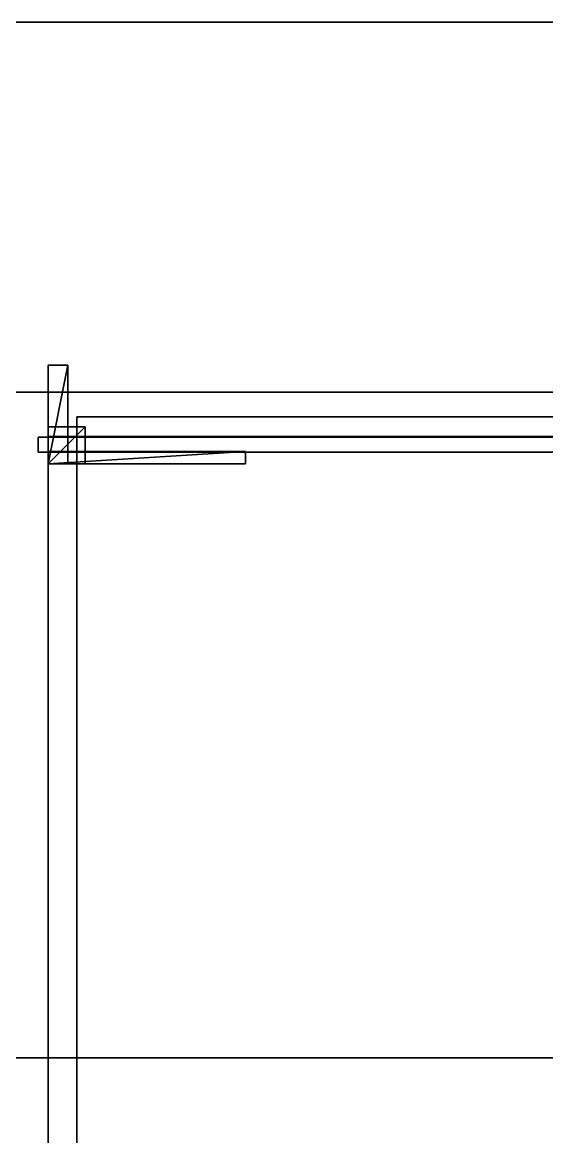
# Model space of a CAD drawing. Extents: x 0 to 6014, y -2463 to 0.
# Drawn here: x 3459.6 to 3672.1, y -461.9 to -10 of the extents above; entities that cross this region are included whole.
import ezdxf

# ---------------------------------------------------------------- set-up
doc = ezdxf.new("R2010")
doc.units = 0
for name, color, linetype in [('LAYER0', 7, 'CONTINUOUS'), ('LAYER1', 7, 'CONTINUOUS'), ('LAYER100', 7, 'CONTINUOUS'), ('LAYER101', 7, 'CONTINUOUS'), ('LAYER102', 7, 'CONTINUOUS'), ('LAYER104', 2, 'CONTINUOUS'), ('LAYER105', 7, 'CONTINUOUS'), ('LAYER106', 253, 'CONTINUOUS'), ('LAYER107', 253, 'CONTINUOUS'), ('LAYER108', 253, 'CONTINUOUS'), ('LAYER109', 253, 'CONTINUOUS'), ('LAYER110', 253, 'CONTINUOUS'), ('LAYER111', 253, 'CONTINUOUS'), ('LAYER289', 34, 'CONTINUOUS'), ('LAYER423', 7, 'CONTINUOUS'), ('LAYER566', 7, 'CONTINUOUS'), ('LAYER98', 7, 'CONTINUOUS'), ('LAYER99', 7, 'CONTINUOUS')]:
    doc.layers.add(name, color=color, linetype=linetype)

msp = doc.modelspace()

# ---------------------------------------------------------------- linework, layer by layer
at = {"layer": 'LAYER0'}
for points, invisible_edges in [([(4585, -10), (1510, -275), (1510, -10), (4585, -10)], 1), ([(1510, -275), (4585, -10), (2107, -1850), (1510, -275)], 7), ([(1510, -10, 5), (4585, -10), (1510, -10), (1510, -10, 5)], 1), ([(4585, -10), (1510, -10, 5), (4585, -10, 5), (4585, -10)], 1), ([(1510, -10, 5), (2107, -1850, 5), (4585, -10, 5), (1510, -10, 5)], 3), ([(2107, -1850), (4585, -10), (2107, -2463), (2107, -1850)], 3), ([(2107, -2463), (4585, -10), (4585, -650), (2107, -2463)], 5), ([(4585, -10, 5), (2107, -1850, 5), (4585, -650, 5), (4585, -10, 5)], 3)]:
    msp.add_3dface(points, dxfattribs=dict(at, invisible_edges=invisible_edges))
at = {"layer": 'LAYER1'}
for points, invisible_edges in [([(1658, -160, 5), (1508, -10, 5), (4578, -10, 5), (1658, -160, 5)], 5), ([(1508, -10, 2554), (4578, -10, 5), (1508, -10, 5), (1508, -10, 2554)], 1), ([(4578, -10, 5), (1508, -10, 2554), (4578, -10, 2554), (4578, -10, 5)], 1), ([(1658, -160, 5), (4578, -10, 5), (4428, -160, 5), (1658, -160, 5)], 3), ([(4428, -160, 2554), (1658, -160, 5), (4428, -160, 5), (4428, -160, 2554)], 1), ([(1658, -160, 5), (4428, -160, 2554), (1658, -160, 2554), (1658, -160, 5)], 1)]:
    msp.add_3dface(points, dxfattribs=dict(at, invisible_edges=invisible_edges))
at = {"layer": 'LAYER100', "invisible_edges": 1}
for points in [[(4374, -160, 1906), (3470, -630, 1906), (3470, -160, 1906), (4374, -160, 1906)], [(3470, -630, 1906), (4374, -160, 1906), (4374, -630, 1906), (3470, -630, 1906)], [(3470, -160, 1924), (3470, -630, 1906), (3470, -630, 1924), (3470, -160, 1924)], [(3470, -630, 1906), (3470, -160, 1924), (3470, -160, 1906), (3470, -630, 1906)], [(3470, -160, 1924), (4374, -160, 1906), (3470, -160, 1906), (3470, -160, 1924)], [(4374, -160, 1906), (3470, -160, 1924), (4374, -160, 1924), (4374, -160, 1906)], [(4374, -630, 1924), (3470, -160, 1924), (3470, -630, 1924), (4374, -630, 1924)], [(3470, -160, 1924), (4374, -630, 1924), (4374, -160, 1924), (3470, -160, 1924)]]:
    msp.add_3dface(points, dxfattribs=at)
at = {"layer": 'LAYER101', "invisible_edges": 1}
for points in [[(3466, -178.3, 1920), (4378, -178.3, 2370), (4378, -178.3, 1920), (3466, -178.3, 1920)], [(4378, -178.3, 2370), (3466, -178.3, 1920), (3466, -178.3, 2370), (4378, -178.3, 2370)], [(3466, -184.3, 2370), (4378, -178.3, 2370), (3466, -178.3, 2370), (3466, -184.3, 2370)], [(4378, -178.3, 2370), (3466, -184.3, 2370), (4378, -184.3, 2370), (4378, -178.3, 2370)], [(3466, -178.3, 1920), (3466, -184.3, 2370), (3466, -178.3, 2370), (3466, -178.3, 1920)], [(3466, -184.3, 2370), (3466, -178.3, 1920), (3466, -184.3, 1920), (3466, -184.3, 2370)], [(4378, -184.3, 1920), (3466, -178.3, 1920), (4378, -178.3, 1920), (4378, -184.3, 1920)], [(3466, -178.3, 1920), (4378, -184.3, 1920), (3466, -184.3, 1920), (3466, -178.3, 1920)], [(3466, -184.3, 2370), (4378, -184.3, 1920), (4378, -184.3, 2370), (3466, -184.3, 2370)], [(4378, -184.3, 1920), (3466, -184.3, 2370), (3466, -184.3, 1920), (4378, -184.3, 1920)]]:
    msp.add_3dface(points, dxfattribs=at)
at = {"layer": 'LAYER102', "invisible_edges": 1}
for points in [[(3452, -160, 1905), (3470, -630, 1905), (3452, -630, 1905), (3452, -160, 1905)], [(3470, -630, 1905), (3452, -160, 1905), (3470, -160, 1905), (3470, -630, 1905)], [(3470, -160, 2385), (3452, -630, 2385), (3470, -630, 2385), (3470, -160, 2385)], [(3452, -630, 2385), (3470, -160, 2385), (3452, -160, 2385), (3452, -630, 2385)], [(3452, -160, 1905), (3470, -160, 2385), (3470, -160, 1905), (3452, -160, 1905)], [(3470, -160, 2385), (3452, -160, 1905), (3452, -160, 2385), (3470, -160, 2385)], [(3470, -160, 2385), (3470, -630, 1905), (3470, -160, 1905), (3470, -160, 2385)], [(3470, -630, 1905), (3470, -160, 2385), (3470, -630, 2385), (3470, -630, 1905)]]:
    msp.add_3dface(points, dxfattribs=at)
at = {"layer": 'LAYER104'}
for points in [[(3550, -189, 2343), (3550, -184, 2343), (3470, -189, 2343), (3550, -189, 2343)], [(3470, -189, 2343), (3550, -184, 2343), (3470, -184, 2343), (3470, -189, 2343)], [(3470, -189, 2343), (3470, -184, 2343), (3470, -189, 2320), (3470, -189, 2343)], [(3470, -189, 2320), (3470, -184, 2343), (3470, -184, 2320), (3470, -189, 2320)], [(3550, -189, 2320), (3470, -189, 2320), (3550, -184, 2320), (3550, -189, 2320)], [(3550, -184, 2320), (3470, -189, 2320), (3470, -184, 2320), (3550, -184, 2320)], [(3550, -184, 2320), (3470, -184, 2320), (3550, -184, 2343), (3550, -184, 2320)], [(3550, -184, 2343), (3470, -184, 2320), (3470, -184, 2343), (3550, -184, 2343)], [(3550, -189, 2320), (3550, -184, 2320), (3550, -189, 2343), (3550, -189, 2320)], [(3550, -189, 2343), (3550, -184, 2320), (3550, -184, 2343), (3550, -189, 2343)], [(3550, -189, 2343), (3470, -189, 2343), (3550, -189, 2320), (3550, -189, 2343)], [(3550, -189, 2320), (3470, -189, 2343), (3470, -189, 2320), (3550, -189, 2320)]]:
    msp.add_3dface(points, dxfattribs=at)
at = {"layer": 'LAYER105', "invisible_edges": 1}
for points in [[(3470, -184, 2343), (3550, -189, 2343), (3550, -184, 2343), (3470, -184, 2343)], [(3550, -189, 2343), (3470, -184, 2343), (3470, -189, 2343), (3550, -189, 2343)], [(3470, -189, 2320), (3550, -184, 2320), (3550, -189, 2320), (3470, -189, 2320)], [(3550, -184, 2320), (3470, -189, 2320), (3470, -184, 2320), (3550, -184, 2320)], [(3470, -184, 2343), (3470, -189, 2320), (3470, -189, 2343), (3470, -184, 2343)], [(3470, -189, 2320), (3470, -184, 2343), (3470, -184, 2320), (3470, -189, 2320)], [(3550, -184, 2320), (3470, -184, 2343), (3550, -184, 2343), (3550, -184, 2320)], [(3470, -184, 2343), (3550, -184, 2320), (3470, -184, 2320), (3470, -184, 2343)], [(3550, -184, 2320), (3550, -189, 2343), (3550, -189, 2320), (3550, -184, 2320)], [(3550, -189, 2343), (3550, -184, 2320), (3550, -184, 2343), (3550, -189, 2343)], [(3470, -189, 2320), (3550, -189, 2343), (3470, -189, 2343), (3470, -189, 2320)], [(3550, -189, 2343), (3470, -189, 2320), (3550, -189, 2320), (3550, -189, 2343)]]:
    msp.add_3dface(points, dxfattribs=at)
at = {"layer": 'LAYER106'}
for points in [[(3485, -189, 2343), (3485, -174, 2343), (3470, -189, 2343), (3485, -189, 2343)], [(3470, -189, 2343), (3485, -174, 2343), (3470, -174, 2343), (3470, -189, 2343)], [(3470, -189, 2343), (3470, -174, 2343), (3470, -189, 2328), (3470, -189, 2343)], [(3470, -189, 2328), (3470, -174, 2343), (3470, -174, 2328), (3470, -189, 2328)], [(3485, -189, 2328), (3470, -189, 2328), (3485, -174, 2328), (3485, -189, 2328)], [(3485, -174, 2328), (3470, -189, 2328), (3470, -174, 2328), (3485, -174, 2328)], [(3485, -174, 2328), (3470, -174, 2328), (3485, -174, 2343), (3485, -174, 2328)], [(3485, -174, 2343), (3470, -174, 2328), (3470, -174, 2343), (3485, -174, 2343)], [(3485, -189, 2328), (3485, -174, 2328), (3485, -189, 2343), (3485, -189, 2328)], [(3485, -189, 2343), (3485, -174, 2328), (3485, -174, 2343), (3485, -189, 2343)], [(3485, -189, 2343), (3470, -189, 2343), (3485, -189, 2328), (3485, -189, 2343)], [(3485, -189, 2328), (3470, -189, 2343), (3470, -189, 2328), (3485, -189, 2328)]]:
    msp.add_3dface(points, dxfattribs=at)
at = {"layer": 'LAYER107'}
for points in [[(3485, -189, 2343), (3485, -174, 2343), (3470, -189, 2343), (3485, -189, 2343)], [(3470, -189, 2343), (3485, -174, 2343), (3470, -174, 2343), (3470, -189, 2343)], [(3470, -189, 2343), (3470, -174, 2343), (3470, -189, 2328), (3470, -189, 2343)], [(3470, -189, 2328), (3470, -174, 2343), (3470, -174, 2328), (3470, -189, 2328)], [(3485, -189, 2328), (3470, -189, 2328), (3485, -174, 2328), (3485, -189, 2328)], [(3485, -174, 2328), (3470, -189, 2328), (3470, -174, 2328), (3485, -174, 2328)], [(3485, -174, 2328), (3470, -174, 2328), (3485, -174, 2343), (3485, -174, 2328)], [(3485, -174, 2343), (3470, -174, 2328), (3470, -174, 2343), (3485, -174, 2343)], [(3485, -189, 2328), (3485, -174, 2328), (3485, -189, 2343), (3485, -189, 2328)], [(3485, -189, 2343), (3485, -174, 2328), (3485, -174, 2343), (3485, -189, 2343)], [(3485, -189, 2343), (3470, -189, 2343), (3485, -189, 2328), (3485, -189, 2343)], [(3485, -189, 2328), (3470, -189, 2343), (3470, -189, 2328), (3485, -189, 2328)]]:
    msp.add_3dface(points, dxfattribs=at)
at = {"layer": 'LAYER108'}
for points in [[(3485, -189, 2343), (3485, -174, 2343), (3470, -189, 2343), (3485, -189, 2343)], [(3470, -189, 2343), (3485, -174, 2343), (3470, -174, 2343), (3470, -189, 2343)], [(3470, -189, 2343), (3470, -174, 2343), (3470, -189, 2328), (3470, -189, 2343)], [(3470, -189, 2328), (3470, -174, 2343), (3470, -174, 2328), (3470, -189, 2328)], [(3485, -189, 2328), (3470, -189, 2328), (3485, -174, 2328), (3485, -189, 2328)], [(3485, -174, 2328), (3470, -189, 2328), (3470, -174, 2328), (3485, -174, 2328)], [(3485, -174, 2328), (3470, -174, 2328), (3485, -174, 2343), (3485, -174, 2328)], [(3485, -174, 2343), (3470, -174, 2328), (3470, -174, 2343), (3485, -174, 2343)], [(3485, -189, 2328), (3485, -174, 2328), (3485, -189, 2343), (3485, -189, 2328)], [(3485, -189, 2343), (3485, -174, 2328), (3485, -174, 2343), (3485, -189, 2343)], [(3485, -189, 2343), (3470, -189, 2343), (3485, -189, 2328), (3485, -189, 2343)], [(3485, -189, 2328), (3470, -189, 2343), (3470, -189, 2328), (3485, -189, 2328)]]:
    msp.add_3dface(points, dxfattribs=at)
at = {"layer": 'LAYER109'}
for points in [[(3485, -189, 2343), (3485, -174, 2343), (3470, -189, 2343), (3485, -189, 2343)], [(3470, -189, 2343), (3485, -174, 2343), (3470, -174, 2343), (3470, -189, 2343)], [(3470, -189, 2343), (3470, -174, 2343), (3470, -189, 2328), (3470, -189, 2343)], [(3470, -189, 2328), (3470, -174, 2343), (3470, -174, 2328), (3470, -189, 2328)], [(3485, -189, 2328), (3470, -189, 2328), (3485, -174, 2328), (3485, -189, 2328)], [(3485, -174, 2328), (3470, -189, 2328), (3470, -174, 2328), (3485, -174, 2328)], [(3485, -174, 2328), (3470, -174, 2328), (3485, -174, 2343), (3485, -174, 2328)], [(3485, -174, 2343), (3470, -174, 2328), (3470, -174, 2343), (3485, -174, 2343)], [(3485, -189, 2328), (3485, -174, 2328), (3485, -189, 2343), (3485, -189, 2328)], [(3485, -189, 2343), (3485, -174, 2328), (3485, -174, 2343), (3485, -189, 2343)], [(3485, -189, 2343), (3470, -189, 2343), (3485, -189, 2328), (3485, -189, 2343)], [(3485, -189, 2328), (3470, -189, 2343), (3470, -189, 2328), (3485, -189, 2328)]]:
    msp.add_3dface(points, dxfattribs=at)
at = {"layer": 'LAYER110'}
for points in [[(3478, -189, 2343), (3478, -149, 2343), (3470, -189, 2343), (3478, -189, 2343)], [(3470, -189, 2343), (3478, -149, 2343), (3470, -149, 2343), (3470, -189, 2343)], [(3470, -189, 2343), (3470, -149, 2343), (3470, -189, 2335), (3470, -189, 2343)], [(3470, -189, 2335), (3470, -149, 2343), (3470, -149, 2335), (3470, -189, 2335)], [(3478, -189, 2335), (3470, -189, 2335), (3478, -149, 2335), (3478, -189, 2335)], [(3478, -149, 2335), (3470, -189, 2335), (3470, -149, 2335), (3478, -149, 2335)], [(3478, -149, 2335), (3470, -149, 2335), (3478, -149, 2343), (3478, -149, 2335)], [(3478, -149, 2343), (3470, -149, 2335), (3470, -149, 2343), (3478, -149, 2343)], [(3478, -189, 2335), (3478, -149, 2335), (3478, -189, 2343), (3478, -189, 2335)], [(3478, -189, 2343), (3478, -149, 2335), (3478, -149, 2343), (3478, -189, 2343)], [(3478, -189, 2343), (3470, -189, 2343), (3478, -189, 2335), (3478, -189, 2343)], [(3478, -189, 2335), (3470, -189, 2343), (3470, -189, 2335), (3478, -189, 2335)]]:
    msp.add_3dface(points, dxfattribs=at)
at = {"layer": 'LAYER111'}
for points in [[(3550, -189, 2343), (3550, -184, 2343), (3470, -189, 2343), (3550, -189, 2343)], [(3470, -189, 2343), (3550, -184, 2343), (3470, -184, 2343), (3470, -189, 2343)], [(3470, -189, 2343), (3470, -184, 2343), (3470, -189, 2327), (3470, -189, 2343)], [(3470, -189, 2327), (3470, -184, 2343), (3470, -184, 2327), (3470, -189, 2327)], [(3550, -189, 2327), (3470, -189, 2327), (3550, -184, 2327), (3550, -189, 2327)], [(3550, -184, 2327), (3470, -189, 2327), (3470, -184, 2327), (3550, -184, 2327)], [(3550, -184, 2327), (3470, -184, 2327), (3550, -184, 2343), (3550, -184, 2327)], [(3550, -184, 2343), (3470, -184, 2327), (3470, -184, 2343), (3550, -184, 2343)], [(3550, -189, 2327), (3550, -184, 2327), (3550, -189, 2343), (3550, -189, 2327)], [(3550, -189, 2343), (3550, -184, 2327), (3550, -184, 2343), (3550, -189, 2343)], [(3550, -189, 2343), (3470, -189, 2343), (3550, -189, 2327), (3550, -189, 2343)], [(3550, -189, 2327), (3470, -189, 2343), (3470, -189, 2327), (3550, -189, 2327)]]:
    msp.add_3dface(points, dxfattribs=at)
at = {"layer": 'LAYER289', "invisible_edges": 1}
for points in [[(3455, -160, 1905), (4428, -630, 1905), (4428, -160, 1905), (3455, -160, 1905)], [(4428, -630, 1905), (3455, -160, 1905), (3455, -630, 1905), (4428, -630, 1905)], [(4428, -160, 1887), (3455, -160, 1905), (4428, -160, 1905), (4428, -160, 1887)], [(3455, -160, 1905), (4428, -160, 1887), (3455, -160, 1887), (3455, -160, 1905)], [(3455, -630, 1887), (4428, -160, 1887), (4428, -630, 1887), (3455, -630, 1887)], [(4428, -160, 1887), (3455, -630, 1887), (3455, -160, 1887), (4428, -160, 1887)]]:
    msp.add_3dface(points, dxfattribs=at)
at = {"layer": 'LAYER423', "invisible_edges": 1}
for points in [[(4181.659, -170, 5), (3481.659, -870, 5), (3481.659, -170, 5), (4181.659, -170, 5)], [(3481.659, -870, 5), (4181.659, -170, 5), (4181.659, -870, 5), (3481.659, -870, 5)], [(3481.659, -170, 1855), (3481.659, -870, 5), (3481.659, -870, 1855), (3481.659, -170, 1855)], [(3481.659, -870, 5), (3481.659, -170, 1855), (3481.659, -170, 5), (3481.659, -870, 5)], [(3481.659, -170, 1855), (4181.659, -170, 5), (3481.659, -170, 5), (3481.659, -170, 1855)], [(4181.659, -170, 5), (3481.659, -170, 1855), (4181.659, -170, 1855), (4181.659, -170, 5)], [(4181.659, -870, 1855), (3481.659, -170, 1855), (3481.659, -870, 1855), (4181.659, -870, 1855)], [(3481.659, -170, 1855), (4181.659, -870, 1855), (4181.659, -170, 1855), (3481.659, -170, 1855)]]:
    msp.add_3dface(points, dxfattribs=at)
at = {"layer": 'LAYER566', "invisible_edges": 1}
for points in [[(4428, -160, 2390), (1658, -430, 2390), (1658, -160, 2390), (4428, -160, 2390)], [(1658, -430, 2390), (4428, -160, 2390), (4428, -430, 2390), (1658, -430, 2390)], [(1658, -160, 2540), (4428, -160, 2390), (1658, -160, 2390), (1658, -160, 2540)], [(4428, -160, 2390), (1658, -160, 2540), (4428, -160, 2540), (4428, -160, 2390)], [(4428, -430, 2540), (1658, -160, 2540), (1658, -430, 2540), (4428, -430, 2540)], [(1658, -160, 2540), (4428, -430, 2540), (4428, -160, 2540), (1658, -160, 2540)], [(4428, -430, 2540), (1658, -430, 2390), (4428, -430, 2390), (4428, -430, 2540)], [(1658, -430, 2390), (4428, -430, 2540), (1658, -430, 2540), (1658, -430, 2390)]]:
    msp.add_3dface(points, dxfattribs=at)
at = {"layer": 'LAYER98', "invisible_edges": 1}
for points in [[(4374, -160, 2366), (3470, -160, 2246), (3470, -160, 2366), (4374, -160, 2366)], [(3470, -160, 2246), (4374, -160, 2366), (4374, -160, 2246), (3470, -160, 2246)], [(3470, -178, 2366), (3470, -160, 2246), (3470, -178, 2246), (3470, -178, 2366)], [(3470, -160, 2246), (3470, -178, 2366), (3470, -160, 2366), (3470, -160, 2246)], [(4374, -178, 2246), (3470, -160, 2246), (4374, -160, 2246), (4374, -178, 2246)], [(3470, -160, 2246), (4374, -178, 2246), (3470, -178, 2246), (3470, -160, 2246)], [(3470, -178, 2366), (4374, -160, 2366), (3470, -160, 2366), (3470, -178, 2366)], [(4374, -160, 2366), (3470, -178, 2366), (4374, -178, 2366), (4374, -160, 2366)], [(4374, -178, 2246), (3470, -178, 2366), (3470, -178, 2246), (4374, -178, 2246)], [(3470, -178, 2366), (4374, -178, 2246), (4374, -178, 2366), (3470, -178, 2366)]]:
    msp.add_3dface(points, dxfattribs=at)
at = {"layer": 'LAYER99', "invisible_edges": 1}
for points in [[(3470, -160, 2384), (4374, -630, 2384), (4374, -160, 2384), (3470, -160, 2384)], [(4374, -630, 2384), (3470, -160, 2384), (3470, -630, 2384), (4374, -630, 2384)], [(3470, -160, 2384), (3470, -630, 2366), (3470, -630, 2384), (3470, -160, 2384)], [(3470, -630, 2366), (3470, -160, 2384), (3470, -160, 2366), (3470, -630, 2366)], [(4374, -160, 2366), (3470, -160, 2384), (4374, -160, 2384), (4374, -160, 2366)], [(3470, -160, 2384), (4374, -160, 2366), (3470, -160, 2366), (3470, -160, 2384)], [(3470, -630, 2366), (4374, -160, 2366), (4374, -630, 2366), (3470, -630, 2366)], [(4374, -160, 2366), (3470, -630, 2366), (3470, -160, 2366), (4374, -160, 2366)]]:
    msp.add_3dface(points, dxfattribs=at)

# ---------------------------------------------------------------- meshes
at = {"layer": 'LAYER1'}
mesh = msp.add_polymesh((11, 2), dxfattribs=at)
for k, corner in enumerate([(2257, -1700, 2554), (2257, -2463, 2554), (150, -1700, 2554), (2257, -1700, 2554), (150, -170, 2554), (150, -1700, 2554), (933, -170, 2554), (150, -170, 2554), (933, -430, 2554), (933, -170, 2554), (1658, -430, 2554), (933, -430, 2554), (1658, -160, 2554), (1658, -430, 2554), (4428, -160, 2554), (1658, -160, 2554), (4428, -800, 2554), (4428, -160, 2554), (6013.688, -800, 2554), (4428, -800, 2554), (6013.688, -650, 2554), (4578, -650, 2554)]):
    mesh.set_mesh_vertex(divmod(k, 2), corner)

doc.saveas('drawing.dxf')
